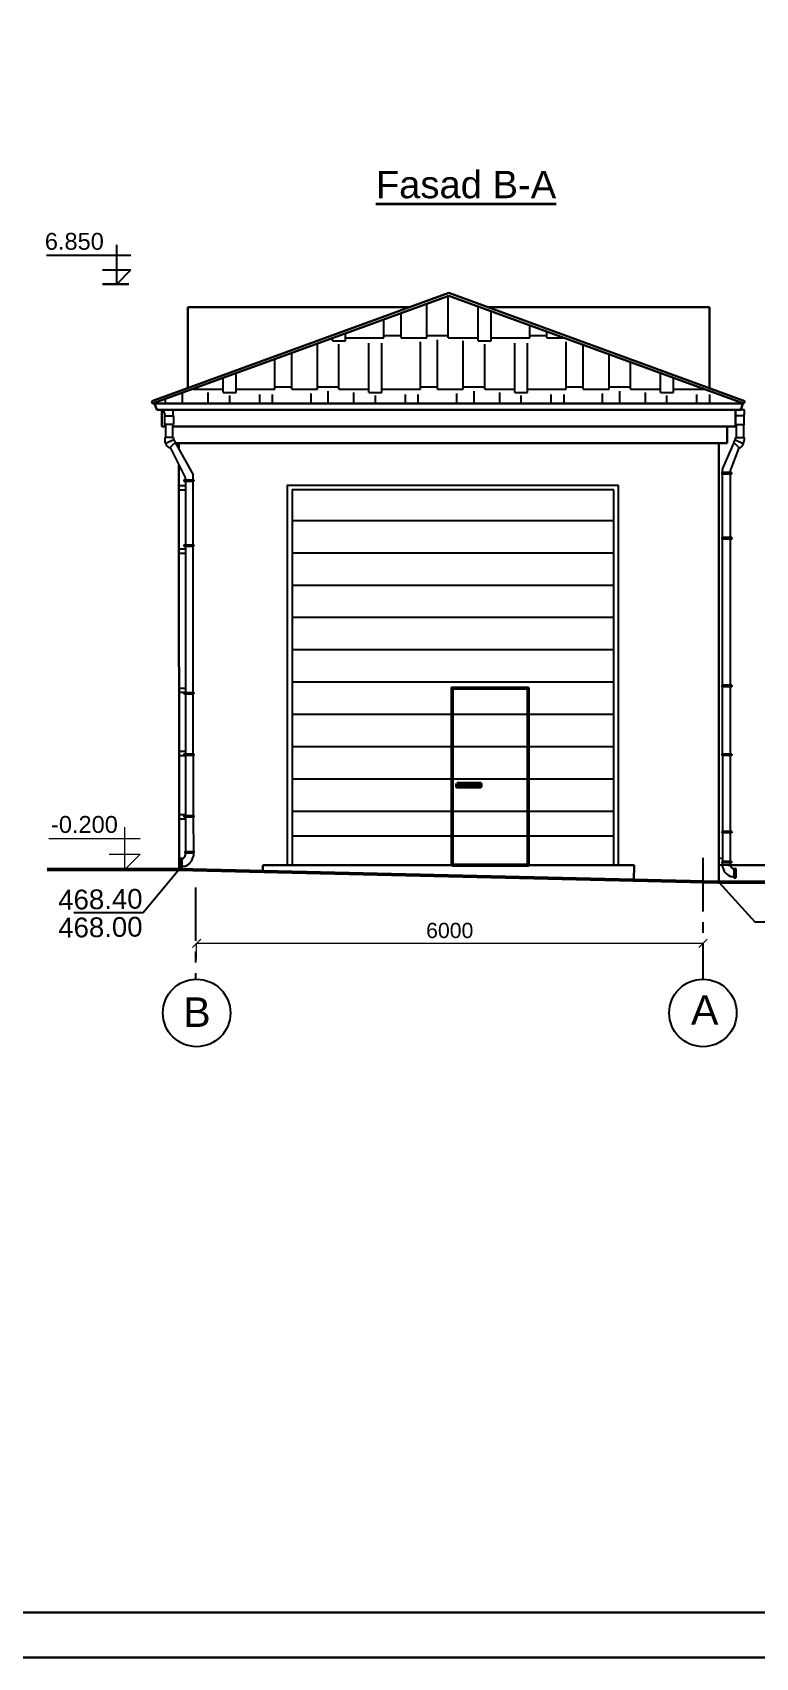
# Model space of a CAD drawing. Header units: millimetres. Extents: x 120281 to 1416367021, y -641565767 to 918373.
# Drawn here: x 1101788 to 1110357, y 797252 to 816509 of the extents above; entities that cross this region are included whole.
import ezdxf

# ---------------------------------------------------------------- set-up
doc = ezdxf.new("R2010")
doc.units = ezdxf.units.MM
doc.linetypes.add('CENTER', pattern=[50.8, 31.75, -6.35, 6.35, -6.35])
for name, color, linetype, lineweight in [('Kunc stamp_n_n yaz_s__Ном._пера__7', 7, 'Continuous', 35), ('Layer2', 7, 'Continuous', 13), ('Xar. ölcülər.-1', 230, 'Continuous', 15), ('аракясмя', 130, 'Continuous', 20), ('оси', 85, 'CENTER', 9), ('размер', 90, 'Continuous', 40), ('размер 1', 6, 'Continuous', 15), ('размер2', 210, 'Continuous', 15)]:
    doc.layers.add(name, color=color, linetype=linetype, lineweight=lineweight)
doc.layers.add('Оболочка - Крыша_Pen_No__92', color=23, linetype='Continuous', lineweight=13, true_color=0xbf8080)
doc.styles.add('ARIAL', font='arial.ttf')
doc.styles.get("Standard").update_dxf_attribs({"font": 'arial.ttf'})
doc.styles.add('style5', font='times.ttf', dxfattribs={"height": 400})
doc.styles.add('Times New  Roman', font='times.ttf')
doc.dimstyles.new('250', dxfattribs={"dimtxt": 370, "dimasz": 100, "dimexe": 1.25, "dimexo": 0.625, "dimgap": 60, "dimtad": 1, "dimtxsty": 'Times New  Roman', "dimblk": 'OBLIQUE', "dimcen": 2.5, "dimadec": 0, "dimazin": 0, "dimtfac": 1, "dimtix": 1, "dimtmove": 0, "dimatfit": 3, "dimldrblk": 'OBLIQUE', "dimfxl": 1, "dimlwd": 0, "dimlwe": 0, "dimarcsym": 0})

# ---------------------------------------------------------------- blocks, each defined once
blk = doc.blocks.new('_Oblique')
at = {"color": 0, "linetype": 'ByBlock', "lineweight": -2}
blk.add_line((-0.5, -0.5), (0.5, 0.5), dxfattribs=at)
blk = doc.blocks.new('*D567')
at = {"layer": 'Defpoints', "color": 0, "lineweight": 53, "transparency": 16777216}
for p in [(1103733, 805715), (1103733, 805528), (1109733, 805528)]:
    blk.add_point(p, dxfattribs=at)
at = {"layer": 'Xar. ölcülər.-1', "color": 0, "lineweight": 0, "transparency": 16777216}
for p, q in [((1103733, 805529), (1103733, 805716)), ((1109733, 805715), (1103733, 805715)), ((1109733, 805529), (1109733, 805716))]:
    blk.add_line(p, q, dxfattribs=at)
at = {"layer": 'Xar. ölcülər.-1', "color": 0, "lineweight": 0, "transparency": 16777216, "xscale": 100, "yscale": 100, "zscale": 100, "rotation": 180}
blk.add_blockref('_Oblique', (1103733, 805715), dxfattribs=at)
at = {"layer": 'Xar. ölcülər.-1', "color": 0, "lineweight": 0, "transparency": 16777216, "xscale": 100, "yscale": 100, "zscale": 100}
blk.add_blockref('_Oblique', (1109733, 805715), dxfattribs=at)
at = {"layer": 'Xar. ölcülər.-1', "color": 0, "lineweight": 20, "transparency": 16777216, "insert": (1106733, 805867), "char_height": 180, "attachment_point": 5, "style": 'ARIAL'}
blk.add_mtext('6000', dxfattribs=at)

msp = doc.modelspace()

# ---------------------------------------------------------------- hatches: boundary and pattern name
at = {"layer": 'размер', "lineweight": 25}
h = msp.add_hatch(dxfattribs=at)
h.set_pattern_fill('AR-RSHKE', color=0, scale=2, style=0)
h.set_pattern_definition([(0, (591882.6, 597703.33), (1295.4, 609.6), [304.8, -254, 355.6, -152.4, 457.2, -203.2]), (0, (592187.4, 597728.73), (1295.4, 609.6), [254, -965.2, 203.2, -304.8]), (0, (592797, 597665.23), (1295.4, 609.6), [152.4, -1574.8]), (90, (591882.6, 597703.33), (-431.8, 609.6), [584.2, -1854.2]), (90, (592187.4, 597703.33), (-431.8, 609.6), [571.5, -1866.9]), (90, (592441.4, 597703.33), (-431.8, 609.6), [533.4, -1905]), (90, (592797, 597665.23), (-431.8, 609.6), [584.2, -1854.2]), (90, (592949.4, 597665.23), (-431.8, 609.6), [584.2, -1854.2]), (90, (593406.6, 597703.33), (-431.8, 609.6), [558.8, -1879.6])])
h.paths.add_polyline_path([(1103212.28962, 812113.60588), (1106720.78436, 813390.59354), (1110220.06329, 812113.60588)])

# ---------------------------------------------------------------- linework, layer by layer
at = {"color": 7, "linetype": 'Continuous', "lineweight": 30}
msp.add_line((1102928.21553, 813527.76635, 0), (1102618.0468, 813527.76635, 0), dxfattribs=at)
at = {"lineweight": 50, "elevation": 0}
msp.add_lwpolyline([(1101960.47108, 806591.03615), (1103516.67697, 806591.03615), (1109916.67697, 806441.03615), (1112426.33136, 806441.03615)], dxfattribs=at)
at = {"layer": 'Layer2', "color": 0, "lineweight": 25}
for p, q in [((1103525.74666, 806590.82357, 0), (1103098.94548, 806076.09561, 0)), ((1109920.78425, 806441.03615, 0), (1110348.9805, 805969.10443, 0)), ((1103098.94548, 806076.09561, 0), (1102278.35122, 806075.55793, 0)), ((1110348.9805, 805969.10443, 0), (1111169.57477, 805968.56674, 0))]:
    msp.add_line(p, q, dxfattribs=at)
at = {"layer": 'аракясмя', "color": 0, "lineweight": 25}
for p, q in [((1102786.30899, 813527.76635, 0), (1102786.30899, 813991.82885, 0)), ((1102955.05899, 813865.53002, 0), (1101952.91345, 813865.53002, 0)), ((1102617.55899, 813696.78002, 0), (1102955.05899, 813696.78002, 0)), ((1102786.30899, 813527.76635, 0), (1102955.05899, 813696.78002, 0)), ((1103349.98627, 812002.32805, 0), (1103349.98627, 812037.63741, 0)), ((1103349.98627, 812037.63741, 0), (1103457.14099, 812037.63741, 0)), ((1103351.12611, 811998.07622, 0), (1103356.05142, 811989.55023, 0)), ((1103356.05142, 811973.88741, 0), (1103356.05142, 811989.55023, 0)), ((1103356.05142, 811971.33741, 0), (1103356.05142, 811971.33741, 0)), ((1103364.55142, 811965.38741, 0), (1103448.64099, 811965.38741, 0)), ((1103457.14099, 811973.88741, 0), (1103457.14099, 812037.63741, 0)), ((1110120.53253, 811973.91763, 0), (1110120.53253, 812037.66763, 0)), ((1110227.68725, 812037.66763, 0), (1110120.53253, 812037.63741, 0)), ((1110213.1221, 811965.41763, 0), (1110129.03253, 811965.41763, 0)), ((1110226.54741, 811998.10644, 0), (1110221.6221, 811989.58045, 0)), ((1110221.6221, 811973.91763, 0), (1110221.6221, 811989.58045, 0)), ((1110221.6221, 811971.36763, 0), (1110221.6221, 811971.36763, 0)), ((1110227.68725, 812002.35827, 0), (1110227.68725, 812037.66763, 0)), ((1103355.5962, 811711.64437, 0), (1103355.5962, 811674.95097, 0)), ((1103457.5962, 811711.64437, 0), (1103355.5962, 811711.64437, 0)), ((1103463.86108, 811681.32478, 0), (1103363.25328, 811637.89369, 0)), ((1103364.0962, 811864.90499, 0), (1103364.0962, 811711.64437, 0)), ((1103449.0962, 811864.90499, 0), (1103449.0962, 811711.64437, 0)), ((1110113.81244, 811681.355, 0), (1110214.42024, 811637.92391, 0)), ((1110120.07731, 811711.67459, 0), (1110222.07731, 811711.67459, 0)), ((1110128.57731, 811864.93521, 0), (1110128.57731, 811711.67459, 0)), ((1110213.57731, 811864.93521, 0), (1110213.57731, 811711.67459, 0)), ((1110222.07731, 811711.67459, 0), (1110222.07731, 811674.98119, 0)), ((1103384.97036, 811606.90594, 0), (1103411.67414, 811581.74022, 0)), ((1103481.6296, 811655.97116, 0), (1103411.67414, 811581.74022, 0)), ((1103419.67765, 811590.23288, 0), (1103598.16057, 811234.50704, 0)), ((1103477.47582, 811651.56351, 0), (1103691.15135, 811267.62434, 0.00002)), ((1110100.19769, 811651.59373, 0), (1109966.94228, 811341.81762, 0)), ((1110160.93538, 811587.14394, 0), (1110059.10576, 811327.45263, 0)), ((1110096.04391, 811656.00138, 0), (1110165.99938, 811581.77044, 0)), ((1110192.70316, 811606.93616, 0), (1110165.99938, 811581.77044, 0)), ((1109956.48797, 811293.51595, 0.00001), (1109956.48797, 811276.51595, 0.00001)), ((1110071.66954, 811293.51595, 0.00001), (1109956.48797, 811293.51595, 0.00001)), ((1109963.90131, 811293.51595, 0.00001), (1109963.89926, 811329.91937, 0.00001)), ((1110055.66465, 811309.48304, 0.00002), (1110055.66432, 811293.51595, 0.00001)), ((1110071.66954, 811293.51595, 0.00001), (1110071.66833, 811276.51595, 0.00001)), ((1103583.69368, 811207.46094, 0.00002), (1103583.69488, 811190.46094, 0.00002)), ((1103583.69368, 811207.46094, 0.00002), (1103698.87524, 811207.46094, 0.00002)), ((1103583.69488, 811190.46094, 0.00002), (1103698.87524, 811190.46094, 0.00002)), ((1103600.69334, 811223.42803, 0.00002), (1103600.69368, 811207.46094, 0.00002)), ((1103600.69368, 811191.7952, 0.00002), (1103600.7527, 810438.82912, 0)), ((1103694.15151, 810438.82912, 0), (1103694.18242, 811191.7952, 0.00002)), ((1103694.19232, 811207.46094, 0.00002), (1103694.19503, 811255.54476, 0.00002)), ((1103698.87524, 811207.46094, 0.00002), (1103698.87524, 811190.46094, 0.00002)), ((1110071.66833, 811276.51595, 0.00001), (1109956.48797, 811276.51595, 0.00001)), ((1109963.62751, 810523.54987, 0), (1109963.59661, 811276.51595, 0.00001)), ((1110057.08535, 811276.51595, 0.00001), (1110057.02632, 810523.54987, 0)), ((1109959.14591, 810523.54987, 0), (1109959.14471, 810506.54987, 0)), ((1110074.32748, 810523.54987, 0), (1109959.14591, 810523.54987, 0)), ((1110074.32748, 810523.54987, 0), (1110074.32627, 810506.54987, 0)), ((1103583.45155, 810438.82912, 0), (1103583.45275, 810421.82912, 0)), ((1103583.45155, 810438.82912, 0), (1103698.63311, 810438.82912, 0)), ((1103583.45275, 810421.82912, 0), (1103698.63311, 810421.82912, 0)), ((1103600.63345, 810421.82912, 0), (1103600.69247, 808688.82912, 0)), ((1103694.09128, 808688.82912, 0), (1103694.12219, 810421.82912, 0)), ((1103698.63311, 810438.82912, 0), (1103698.63432, 810421.82912, 0)), ((1110074.32627, 810506.54987, 0), (1109959.14591, 810506.54987, 0)), ((1109963.68774, 808773.54987, 0), (1109963.65684, 810506.54987, 0)), ((1110057.14558, 810506.54987, 0), (1110057.08655, 808773.54987, 0)), ((1103583.39132, 808688.82912, 0), (1103583.39252, 808671.82912, 0)), ((1103583.39132, 808688.82912, 0), (1103698.57288, 808688.82912, 0)), ((1103583.39252, 808671.82912, 0), (1103698.57288, 808671.82912, 0)), ((1103600.58196, 808671.82912, 0), (1103600.63224, 807962.26631, 0)), ((1103694.03105, 807962.26631, 0), (1103694.06195, 808671.82912, 0)), ((1103698.57288, 808688.82912, 0), (1103698.57409, 808671.82912, 0)), ((1109959.20614, 808773.54987, 0), (1109959.20494, 808756.54987, 0)), ((1110074.38771, 808773.54987, 0), (1109959.20614, 808773.54987, 0)), ((1110074.3865, 808756.54987, 0), (1109959.20614, 808756.54987, 0)), ((1109963.7519, 807956.90218, 0), (1109963.71707, 808756.54987, 0)), ((1110057.19706, 808756.54987, 0), (1110057.1404, 807956.90218, 0)), ((1110074.38771, 808773.54987, 0), (1110074.3865, 808756.54987, 0)), ((1103583.27086, 807962.26631, 0), (1103583.27206, 807945.26631, 0)), ((1103583.27086, 807962.26631, 0), (1103698.45242, 807962.26631, 0)), ((1103583.27206, 807945.26631, 0), (1103698.45242, 807945.26631, 0)), ((1103600.39252, 807945.26631, 0), (1103600.45996, 807232.04088, 0)), ((1103693.88493, 807945.26631, 0), (1103693.93637, 807232.04088, 0)), ((1103698.45242, 807962.26631, 0), (1103698.45242, 807945.26631, 0)), ((1109959.3266, 807956.90218, 0), (1109959.3266, 807939.90218, 0)), ((1110074.50817, 807956.90218, 0), (1109959.3266, 807956.90218, 0)), ((1110074.50696, 807939.90218, 0), (1109959.3266, 807939.90218, 0)), ((1109963.89409, 807939.90218, 0), (1109963.82936, 807042.37372, 0)), ((1110057.3865, 807939.90218, 0), (1110057.30163, 807042.37372, 0)), ((1110074.50817, 807956.90218, 0), (1110074.50696, 807939.90218, 0)), ((1103583.27086, 807232.04088, 0), (1103583.27206, 807215.04088, 0)), ((1103583.27086, 807232.04088, 0), (1103698.45242, 807232.04088, 0)), ((1103583.27206, 807215.04088, 0), (1103698.45242, 807215.04088, 0)), ((1103600.51298, 807215.04088, 0), (1103600.51199, 806803.2894, 0)), ((1103693.91059, 807215.04088, 0), (1103694.46372, 806803.2894, 0)), ((1103698.45242, 807232.04088, 0), (1103698.45363, 807215.04088, 0)), ((1109959.3266, 807042.37372, 0), (1109959.3254, 807025.37372, 0)), ((1110074.50817, 807042.37372, 0), (1109959.3266, 807042.37372, 0)), ((1110074.50696, 807025.37372, 0), (1109959.3266, 807025.37372, 0)), ((1109963.86844, 807025.37372, 0), (1109963.86844, 806684.63074, 0)), ((1110057.26604, 807025.37372, 0), (1110057.26604, 806684.63074, 0)), ((1110074.50817, 807042.37372, 0), (1110074.50696, 807025.37372, 0)), ((1103520.78425, 806721.98241, 0), (1103520.78425, 806611.60128, 0)), ((1103558.65801, 806721.98241, 0), (1103533.15801, 806721.98241, 0)), ((1103533.15801, 806721.98241, 0), (1103533.15801, 806611.60128, 0)), ((1103558.65801, 806721.98241, 0), (1103558.65801, 806611.60128, 0)), ((1103558.87762, 806713.48241, 0), (1103558.65801, 806713.48241, 0)), ((1103593.37398, 806803.29002, 0), (1103699.76895, 806803.28936, 0)), ((1103593.37398, 806803.28936, 0), (1103593.37518, 806786.28936, 0)), ((1103593.37518, 806786.29002, 0), (1103699.28549, 806786.28936, 0)), ((1103694.75995, 806786.28936, 0), (1103694.76177, 806747.44788, 0)), ((1103699.76895, 806803.28936, 0), (1103699.77015, 806786.28936, 0)), ((1109920.78425, 806729.09395, 0), (1109963.86844, 806721.46935, 0)), ((1109957.35534, 806684.63074, 0), (1109957.35414, 806667.63074, 0)), ((1110073.02036, 806684.63074, 0), (1109957.83879, 806684.63074, 0)), ((1110073.01915, 806667.63074, 0), (1109957.83879, 806667.63074, 0)), ((1109962.36434, 806667.63074, 0), (1109962.36252, 806628.78925, 0)), ((1110073.02036, 806684.63074, 0), (1110073.01915, 806667.63074, 0)), ((1103558.65801, 806611.60128, 0), (1103533.15801, 806611.60128, 0)), ((1103591.00882, 806625.67674, 0), (1103558.65801, 806625.67674, 0)), ((1110029.62251, 806641.03615, 0), (1109920.78425, 806641.03615, 0)), ((1110066.11547, 806507.01812, 0), (1110098.46627, 806507.01812, 0)), ((1110098.24666, 806594.82379, 0), (1110098.46627, 806594.82379, 0)), ((1110098.46627, 806603.32379, 0), (1110123.96627, 806603.32379, 0)), ((1110098.46627, 806603.32379, 0), (1110098.46627, 806492.94266, 0)), ((1110098.46627, 806492.94266, 0), (1110123.96627, 806492.94266, 0)), ((1110123.96627, 806603.32379, 0), (1110123.96627, 806492.94266, 0))]:
    msp.add_line(p, q, dxfattribs=at)
at = {"layer": 'аракясмя', "color": 0}
for p, q in [((1102880.82362, 806591.03615, 0), (1102880.82362, 807092.22365, 0)), ((1102880.82362, 806591.03615, 0), (1102880.82362, 807092.22365, 0)), ((1103063.07362, 806955.82091, 0), (1101980.75644, 806955.82091, 0)), ((1103063.07362, 806955.82091, 0), (1101980.75644, 806955.82091, 0)), ((1102698.57362, 806773.57091, 0), (1103063.07362, 806773.57091, 0)), ((1102698.57362, 806773.57091, 0), (1103063.07362, 806773.57091, 0)), ((1102880.82362, 806591.03615, 0), (1103063.07362, 806773.57091, 0)), ((1102880.82362, 806591.03615, 0), (1103063.07362, 806773.57091, 0))]:
    msp.add_line(p, q, dxfattribs=at)
at = {"layer": 'аракясмя', "color": 0, "lineweight": 25, "elevation": 0}
for points in [[(1103457.5962, 811864.90499), (1103355.5962, 811864.90499), (1103355.5962, 811965.38741), (1103457.5962, 811965.38741)], [(1110120.07731, 811864.93521), (1110222.07731, 811864.93521), (1110222.07731, 811965.41763), (1110120.07731, 811965.41763)], [(1108733.92027, 811140.85427), (1104808.27413, 811140.85425), (1104808.27412, 806641.03615), (1108733.92026, 806641.03614)], [(1108678.02388, 811090.85427), (1104864.17053, 811090.85427), (1104864.17051, 806641.03615), (1108678.02386, 806641.03615)]]:
    msp.add_lwpolyline(points, close=True, dxfattribs=at)
for points in [[(1108678.02388, 810722.95493), (1104864.17053, 810722.95493)], [(1108678.02388, 810340.34707), (1104864.17053, 810340.34707)], [(1108678.02388, 810340.34707), (1104864.17053, 810340.34707)], [(1108678.02388, 810340.34707), (1104864.17053, 810340.34707)], [(1108678.02388, 809957.7392), (1104864.17052, 809957.7392)], [(1108678.02388, 809957.7392), (1104864.17052, 809957.7392)], [(1108678.02388, 809957.7392), (1104864.17052, 809957.7392)], [(1108678.02387, 809575.13134), (1104864.17052, 809575.13134)], [(1108678.02387, 809575.13134), (1104864.17052, 809575.13134)], [(1108678.02387, 809575.13134), (1104864.17052, 809575.13134)], [(1108678.02387, 809192.52347), (1104864.17052, 809192.52347)], [(1108678.02387, 809192.52347), (1104864.17052, 809192.52347)], [(1108678.02387, 809192.52347), (1104864.17052, 809192.52347)], [(1108678.02387, 809192.52347), (1104864.17052, 809192.52347)], [(1108678.02387, 808809.91561), (1104864.17052, 808809.91561)], [(1108678.02387, 808809.91561), (1104864.17052, 808809.91561)], [(1108678.02387, 808427.30774), (1104864.17052, 808427.30775)], [(1108678.02387, 808427.30774), (1104864.17052, 808427.30775)], [(1108678.02387, 808044.69988), (1104864.17052, 808044.69988)], [(1108678.02387, 808044.69988), (1104864.17052, 808044.69988)], [(1108678.02387, 807662.09202), (1104864.17052, 807662.09202)], [(1108678.02387, 807662.09202), (1104864.17052, 807662.09202)], [(1108678.02387, 807279.48415), (1104864.17051, 807279.48415)], [(1108678.02387, 807279.48415), (1104864.17052, 807279.48415)], [(1108678.02387, 806985.116), (1104864.17052, 806985.116)]]:
    msp.add_lwpolyline(points, dxfattribs=at)
at = {"layer": 'аракясмя', "color": 0, "lineweight": 25}
for centre in [(1103733.28425, 804890.99512, 0), (1109733.28425, 804890.99512, 0)]:
    msp.add_circle(centre, 400, dxfattribs=at)
for centre, radius, start, end in [((1103358.48627, 812002.32805, 0), 8.5, 180, 210.01422378), ((1103364.55142, 811973.88741, 0), 8.5, 180, 270), ((1103448.64099, 811973.88741, 0), 8.5, 270, 0), ((1110129.03253, 811973.91763, 0), 8.5, 180, 270), ((1110213.1221, 811973.91763, 0), 8.5, 270, 0), ((1110219.18725, 812002.35827, 0), 8.5, 329.98577622, 0), ((1103449.0962, 811674.95097, 0), 93.5, 180, 226.698461075), ((1103534.0962, 811711.64437, 0), 76.5, 180, 226.698461075), ((1110043.57731, 811711.67459, 0), 76.5, 313.301538925, 0), ((1110128.57731, 811674.98119, 0), 93.5, 313.301538925, 0), ((1103535.8929, 806776.29332, 0), 66.88429, 290.099356068, 8.595217806), ((1103531.82443, 806781.18975, 0), 166.39438, 290.835580097, 348.300278407), ((1110121.23139, 806657.6347, 0), 66.88429, 171.404782194, 249.900643932), ((1110125.29985, 806662.53113, 0), 166.39438, 191.699721593, 249.164419903)]:
    msp.add_arc(centre, radius, start, end, dxfattribs=at)
at = {"layer": 'аракясмя', "color": 0, "lineweight": 25, "extrusion": (3.65675e-08, 2.06216e-12, 1)}
msp.add_arc((1109989.3986, 811329.73608, 0.04059), 25.5, 151.719665235, 180.003231086, dxfattribs=at)
at = {"layer": 'аракясмя', "color": 0, "lineweight": 25, "extrusion": (6.11849e-08, -2.44532e-08, 1)}
msp.add_arc((1110143.80564, 811301.91863, 0.04808), 88.46499, 163.223812544, 175.094796253, dxfattribs=at)
at = {"layer": 'аракясмя', "color": 0, "lineweight": 25, "extrusion": (-6.11849e-08, -2.44532e-08, 1)}
msp.add_arc((1103575.19334, 811223.4275, -0.08736), 25.5, 0.001208943, 27.536808904, dxfattribs=at)
at = {"layer": 'аракясмя', "color": 0, "lineweight": 25, "extrusion": (-3.65675e-08, 2.06216e-12, 1)}
msp.add_arc((1103668.69503, 811255.5428, -0.04034), 25.5, 359.996768914, 29.914588798, dxfattribs=at)
at = {"layer": 'Оболочка - Крыша_Pen_No__92', "color": 0, "lineweight": 30}
for p, q in [((1103202.02892, 812141.79663, 0), (1106720.78436, 813422.5432, 0)), ((1110230.32401, 812141.79669, 0), (1106720.78436, 813422.5432, 0)), ((1106720.78436, 813390.59354, 0), (1103212.28962, 812113.60588, 0)), ((1106258.51721, 813254.28852, 0), (1103628.38708, 813254.28852, 0)), ((1103628.38708, 813254.28852, 0), (1103628.38708, 812296.98125, 0)), ((1106720.78436, 813390.59354, 0), (1110220.06329, 812113.60588, 0)), ((1107183.05151, 813254.28852, 0), (1109813.18165, 813254.28852, 0)), ((1109813.18165, 813254.28852, 0), (1109813.18165, 812296.98125, 0)), ((1103212.28962, 812113.60588, 0), (1103202.02892, 812141.79663, 0)), ((1103212.29019, 812113.60588, 0), (1110220.06329, 812113.60588, 0)), ((1103260.62263, 812037.63741, 0), (1103233.17654, 812113.778, 0)), ((1110180.94609, 812037.63741, 0), (1110208.33024, 812113.60616, 0)), ((1110220.06329, 812113.60588, 0), (1110230.32401, 812141.79669, 0)), ((1103260.62263, 812037.63741, 0), (1110180.94609, 812037.63741, 0)), ((1103321.0362, 811973.91763, 0), (1103321.0362, 812037.66763, 0)), ((1103321.0362, 812037.66493, 0), (1103321.0362, 811840.76175, 0)), ((1110120.53207, 812037.63741, 0), (1110120.53206, 811840.76175, 0)), ((1103364.0962, 811840.76154, 0), (1103321.0362, 811840.76154, 0)), ((1110120.53206, 811840.76175, 0), (1103449.0962, 811840.76154, 0)), ((1110020.53206, 811840.76175, 0), (1110020.53206, 811640.76175, 0)), ((1110020.53206, 811640.76175, 0), (1103484.23006, 811640.76154, 0)), ((1103520.78425, 811573.74552, 0), (1103520.78425, 811640.76155, 0)), ((1109920.78425, 806441.03615, 0), (1109920.78425, 811640.76174, 0)), ((1103525.74666, 806590.82357, 0), (1103520.78425, 811388.72212, 0)), ((1104516.67697, 806641.03615, 0), (1108916.67697, 806641.03615, 0)), ((1104516.67697, 806641.03615, 0), (1104516.67697, 806567.59865, 0)), ((1108916.67697, 806641.03615, 0), (1106716.67697, 806641.03615, 0)), ((1108916.67697, 806641.03615, 0), (1108916.42034, 806464.47966, 0)), ((1110920.82965, 806641.03615, 0), (1110029.62251, 806641.03615, 0))]:
    msp.add_line(p, q, dxfattribs=at)
at = {"layer": 'оси', "color": 0, "lineweight": 25, "ltscale": 20}
for p, q in [((1109733.28425, 806729.09395, 0), (1109733.28425, 805290.99512, 0)), ((1103720.78425, 806379.09395, 0), (1103720.78425, 805290.99512, 0))]:
    msp.add_line(p, q, dxfattribs=at)
at = {"layer": 'размер', "color": 0, "lineweight": 25}
for p, q in [((1103212.28962, 812113.60588, 0), (1103202.02892, 812141.79663, 0)), ((1103520.78425, 811140.85411, 0), (1103600.69767, 811140.8541, 0)), ((1103520.78425, 811090.85411, 0), (1103600.70159, 811090.8541, 0)), ((1103520.78425, 810390.85411, 0), (1103600.63564, 810390.8541, 0)), ((1103520.78425, 810340.85411, 0), (1103600.63918, 810340.8541, 0)), ((1103520.78425, 808740.85411, 0), (1103600.68879, 808740.8541, 0)), ((1103520.78425, 808690.85411, 0), (1103600.69233, 808690.8541, 0)), ((1103520.78425, 807990.85411, 0), (1103600.63022, 807990.8541, 0)), ((1103520.78425, 807940.85411, 0), (1103600.39294, 807940.8541, 0)), ((1103520.78425, 807240.85411, 0), (1103600.45913, 807240.8541, 0)), ((1103520.78425, 807190.85411, 0), (1103600.51628, 807190.8541, 0))]:
    msp.add_line(p, q, dxfattribs=at)
at = {"layer": 'размер', "color": 4, "lineweight": 50, "elevation": 0}
for points in [[(1106761.22456, 806641.03615), (1107661.22456, 806641.03615), (1107661.22456, 808741.03615), (1106761.22456, 808741.03615)], [(1106815.57163, 807609.62483), (1107100.82544, 807609.62483), (1107100.82543, 807571.02127), (1106815.57161, 807571.02127)]]:
    msp.add_lwpolyline(points, close=True, dxfattribs=at)
at = {"layer": 'размер 1', "color": 0, "lineweight": 30, "elevation": 0}
for points in [[(1086066.47975, 828936.22404), (1130871.83439, 828936.22404), (1130871.83439, 797252.43755), (1086066.47975, 797252.43755)], [(1088200.06807, 828402.82696), (1130338.43731, 828402.82696), (1130338.43731, 797785.83463), (1088200.06807, 797785.83463)]]:
    msp.add_lwpolyline(points, close=True, dxfattribs=at)

# ---------------------------------------------------------------- texts
at = {"layer": 'Kunc stamp_n_n yaz_s__Ном._пера__7', "color": 0, "linetype": 'Continuous', "insert": (1106925.96578, 814705.19298, 0), "char_height": 261.2736, "width": 19498.1051972, "attachment_point": 5, "line_spacing_factor": 1.049432, "style": 'Times New  Roman'}
msp.add_mtext('{\\fArial (Azeri Cyr)|b0|i0|c204|p34;\\H1.2401x;\\LFasad B-A\\H0.80639x;\\l   }', dxfattribs=at)
at = {"layer": 'Layer2', "color": 0, "lineweight": 25, "char_height": 233.963714, "attachment_point": 3, "rotation": 0.746901355, "style": 'style5'}
for s, insert in [('{\\fArial|b0|i0|c0|p34;468.40}', (1103091.02898, 806361.22666, 0)), ('{\\fArial|b0|i0|c0|p34;468.00}', (1103091.02898, 806029.94039, 0))]:
    msp.add_mtext_dynamic_manual_height_columns(s, width=801.2630838, gutter_width=1169.81857, heights=[0], dxfattribs=dict(at, insert=insert))
at = {"layer": 'аракясмя', "color": 0, "lineweight": 25}
for s, p in [('B', (1103574.18425, 804724.77858, 0)), ('A', (1109591.81693, 804750.83233, 0))]:
    msp.add_text(s, height=350, dxfattribs=at).set_placement(p)
at = {"layer": 'размер2', "color": 0, "lineweight": 25}
for s, p in [('6.850', (1101934.56076, 813934.3741, 0)), ('-0.200', (1102007.78984, 807024.66498, 0))]:
    msp.add_text(s, height=200, dxfattribs=at).set_placement(p)

# ---------------------------------------------------------------- dimensions: what is measured, and where the dimension line sits
at = {"layer": 'Xar. ölcülər.-1', "color": 0, "lineweight": 20}
dim = msp.add_linear_dim(base=(1103733.28425, 805714.77693, 0), p1=(1109733.28425, 805528.22664, 0), p2=(1103733.28425, 805528.22664, 0), angle=180, dimstyle='250', override={"dimtxt": 180, "dimexe": 1, "dimtxsty": 'ARIAL'}, dxfattribs=at)
dim.commit()
dim.dimension.update_dxf_attribs({"geometry": '*D567', "text_midpoint": (1106733.28425, 805866.68007, 0)})

doc.saveas('drawing.dxf')
